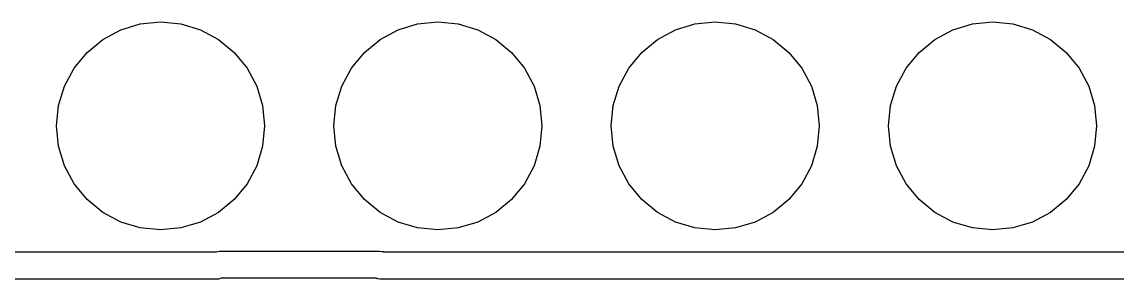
# Model space of a CAD drawing. Header units: millimetres. Extents: x 0 to 489, y -139 to 89.
# Drawn here: x 17.01 to 27.04, y 24.69 to 27.05 of the extents above; entities that cross this region are included whole.
import ezdxf

# ---------------------------------------------------------------- set-up
doc = ezdxf.new("R2010")
doc.units = ezdxf.units.MM
doc.header["$MEASUREMENT"] = 0
doc.layers.add('BLACK', color=7, linetype='CONTINUOUS')

msp = doc.modelspace()

# ---------------------------------------------------------------- linework, layer by layer
at = {"layer": 'BLACK', "linetype": 'Continuous'}
for p, q in [((17.91907, 26.97539), (18.09807, 27.02959)), ((17.91907, 26.97539), (18.09807, 27.02959)), ((17.91907, 26.97539), (18.09807, 27.02959)), ((17.91907, 26.97539), (18.09807, 27.02959)), ((18.09807, 27.02959), (18.28407, 27.04789)), ((18.09807, 27.02959), (18.28407, 27.04789)), ((18.09807, 27.02959), (18.28407, 27.04789)), ((18.09807, 27.02959), (18.28407, 27.04789)), ((18.28407, 27.04789), (18.47007, 27.02959)), ((18.28407, 27.04789), (18.47007, 27.02959)), ((18.28407, 27.04789), (18.47007, 27.02959)), ((18.28407, 27.04789), (18.47007, 27.02959)), ((18.47007, 27.02959), (18.64907, 26.97539)), ((18.47007, 27.02959), (18.64907, 26.97539)), ((18.47007, 27.02959), (18.64907, 26.97539)), ((18.47007, 27.02959), (18.64907, 26.97539)), ((20.45907, 26.97539), (20.63807, 27.02959)), ((20.45907, 26.97539), (20.63807, 27.02959)), ((20.45907, 26.97539), (20.63807, 27.02959)), ((20.45907, 26.97539), (20.63807, 27.02959)), ((20.63807, 27.02959), (20.82407, 27.04789)), ((20.63807, 27.02959), (20.82407, 27.04789)), ((20.63807, 27.02959), (20.82407, 27.04789)), ((20.63807, 27.02959), (20.82407, 27.04789)), ((20.82407, 27.04789), (21.01007, 27.02959)), ((20.82407, 27.04789), (21.01007, 27.02959)), ((20.82407, 27.04789), (21.01007, 27.02959)), ((20.82407, 27.04789), (21.01007, 27.02959)), ((21.01007, 27.02959), (21.18907, 26.97539)), ((21.01007, 27.02959), (21.18907, 26.97539)), ((21.01007, 27.02959), (21.18907, 26.97539)), ((21.01007, 27.02959), (21.18907, 26.97539)), ((22.99907, 26.97539), (23.17807, 27.02959)), ((22.99907, 26.97539), (23.17807, 27.02959)), ((22.99907, 26.97539), (23.17807, 27.02959)), ((22.99907, 26.97539), (23.17807, 27.02959)), ((23.17807, 27.02959), (23.36407, 27.04789)), ((23.17807, 27.02959), (23.36407, 27.04789)), ((23.17807, 27.02959), (23.36407, 27.04789)), ((23.17807, 27.02959), (23.36407, 27.04789)), ((23.36407, 27.04789), (23.55007, 27.02959)), ((23.36407, 27.04789), (23.55007, 27.02959)), ((23.36407, 27.04789), (23.55007, 27.02959)), ((23.36407, 27.04789), (23.55007, 27.02959)), ((23.55007, 27.02959), (23.72907, 26.97539)), ((23.55007, 27.02959), (23.72907, 26.97539)), ((23.55007, 27.02959), (23.72907, 26.97539)), ((23.55007, 27.02959), (23.72907, 26.97539)), ((25.53907, 26.97539), (25.71807, 27.02959)), ((25.53907, 26.97539), (25.71807, 27.02959)), ((25.53907, 26.97539), (25.71807, 27.02959)), ((25.53907, 26.97539), (25.71807, 27.02959)), ((25.71807, 27.02959), (25.90407, 27.04789)), ((25.71807, 27.02959), (25.90407, 27.04789)), ((25.71807, 27.02959), (25.90407, 27.04789)), ((25.71807, 27.02959), (25.90407, 27.04789)), ((25.90407, 27.04789), (26.09007, 27.02959)), ((25.90407, 27.04789), (26.09007, 27.02959)), ((25.90407, 27.04789), (26.09007, 27.02959)), ((25.90407, 27.04789), (26.09007, 27.02959)), ((26.09007, 27.02959), (26.26907, 26.97539)), ((26.09007, 27.02959), (26.26907, 26.97539)), ((26.09007, 27.02959), (26.26907, 26.97539)), ((26.09007, 27.02959), (26.26907, 26.97539)), ((17.61007, 26.76889), (17.75507, 26.88739)), ((17.61007, 26.76889), (17.75507, 26.88739)), ((17.61007, 26.76889), (17.75507, 26.88739)), ((17.61007, 26.76889), (17.75507, 26.88739)), ((17.75507, 26.88739), (17.91907, 26.97539)), ((17.75507, 26.88739), (17.91907, 26.97539)), ((17.75507, 26.88739), (17.91907, 26.97539)), ((17.75507, 26.88739), (17.91907, 26.97539)), ((18.64907, 26.97539), (18.81307, 26.88739)), ((18.64907, 26.97539), (18.81307, 26.88739)), ((18.64907, 26.97539), (18.81307, 26.88739)), ((18.64907, 26.97539), (18.81307, 26.88739)), ((18.81307, 26.88739), (18.95807, 26.76889)), ((18.81307, 26.88739), (18.95807, 26.76889)), ((18.81307, 26.88739), (18.95807, 26.76889)), ((18.81307, 26.88739), (18.95807, 26.76889)), ((20.15007, 26.76889), (20.29507, 26.88739)), ((20.15007, 26.76889), (20.29507, 26.88739)), ((20.15007, 26.76889), (20.29507, 26.88739)), ((20.15007, 26.76889), (20.29507, 26.88739)), ((20.29507, 26.88739), (20.45907, 26.97539)), ((20.29507, 26.88739), (20.45907, 26.97539)), ((20.29507, 26.88739), (20.45907, 26.97539)), ((20.29507, 26.88739), (20.45907, 26.97539)), ((21.18907, 26.97539), (21.35307, 26.88739)), ((21.18907, 26.97539), (21.35307, 26.88739)), ((21.18907, 26.97539), (21.35307, 26.88739)), ((21.18907, 26.97539), (21.35307, 26.88739)), ((21.35307, 26.88739), (21.49807, 26.76889)), ((21.35307, 26.88739), (21.49807, 26.76889)), ((21.35307, 26.88739), (21.49807, 26.76889)), ((21.35307, 26.88739), (21.49807, 26.76889)), ((22.69007, 26.76889), (22.83507, 26.88739)), ((22.69007, 26.76889), (22.83507, 26.88739)), ((22.69007, 26.76889), (22.83507, 26.88739)), ((22.69007, 26.76889), (22.83507, 26.88739)), ((22.83507, 26.88739), (22.99907, 26.97539)), ((22.83507, 26.88739), (22.99907, 26.97539)), ((22.83507, 26.88739), (22.99907, 26.97539)), ((22.83507, 26.88739), (22.99907, 26.97539)), ((23.72907, 26.97539), (23.89307, 26.88739)), ((23.72907, 26.97539), (23.89307, 26.88739)), ((23.72907, 26.97539), (23.89307, 26.88739)), ((23.72907, 26.97539), (23.89307, 26.88739)), ((23.89307, 26.88739), (24.03807, 26.76889)), ((23.89307, 26.88739), (24.03807, 26.76889)), ((23.89307, 26.88739), (24.03807, 26.76889)), ((23.89307, 26.88739), (24.03807, 26.76889)), ((25.23007, 26.76889), (25.37507, 26.88739)), ((25.23007, 26.76889), (25.37507, 26.88739)), ((25.23007, 26.76889), (25.37507, 26.88739)), ((25.23007, 26.76889), (25.37507, 26.88739)), ((25.37507, 26.88739), (25.53907, 26.97539)), ((25.37507, 26.88739), (25.53907, 26.97539)), ((25.37507, 26.88739), (25.53907, 26.97539)), ((25.37507, 26.88739), (25.53907, 26.97539)), ((26.26907, 26.97539), (26.43307, 26.88739)), ((26.26907, 26.97539), (26.43307, 26.88739)), ((26.26907, 26.97539), (26.43307, 26.88739)), ((26.26907, 26.97539), (26.43307, 26.88739)), ((26.43307, 26.88739), (26.57807, 26.76889)), ((26.43307, 26.88739), (26.57807, 26.76889)), ((26.43307, 26.88739), (26.57807, 26.76889)), ((26.43307, 26.88739), (26.57807, 26.76889)), ((17.49207, 26.62459), (17.61007, 26.76889)), ((17.49207, 26.62459), (17.61007, 26.76889)), ((17.49207, 26.62459), (17.61007, 26.76889)), ((17.49207, 26.62459), (17.61007, 26.76889)), ((18.95807, 26.76889), (19.07607, 26.62459)), ((18.95807, 26.76889), (19.07607, 26.62459)), ((18.95807, 26.76889), (19.07607, 26.62459)), ((18.95807, 26.76889), (19.07607, 26.62459)), ((20.03207, 26.62459), (20.15007, 26.76889)), ((20.03207, 26.62459), (20.15007, 26.76889)), ((20.03207, 26.62459), (20.15007, 26.76889)), ((20.03207, 26.62459), (20.15007, 26.76889)), ((21.49807, 26.76889), (21.61607, 26.62459)), ((21.49807, 26.76889), (21.61607, 26.62459)), ((21.49807, 26.76889), (21.61607, 26.62459)), ((21.49807, 26.76889), (21.61607, 26.62459)), ((22.57207, 26.62459), (22.69007, 26.76889)), ((22.57207, 26.62459), (22.69007, 26.76889)), ((22.57207, 26.62459), (22.69007, 26.76889)), ((22.57207, 26.62459), (22.69007, 26.76889)), ((24.03807, 26.76889), (24.15607, 26.62459)), ((24.03807, 26.76889), (24.15607, 26.62459)), ((24.03807, 26.76889), (24.15607, 26.62459)), ((24.03807, 26.76889), (24.15607, 26.62459)), ((25.11207, 26.62459), (25.23007, 26.76889)), ((25.11207, 26.62459), (25.23007, 26.76889)), ((25.11207, 26.62459), (25.23007, 26.76889)), ((25.11207, 26.62459), (25.23007, 26.76889)), ((26.57807, 26.76889), (26.69607, 26.62459)), ((26.57807, 26.76889), (26.69607, 26.62459)), ((26.57807, 26.76889), (26.69607, 26.62459)), ((26.57807, 26.76889), (26.69607, 26.62459)), ((17.40407, 26.45989), (17.49207, 26.62459)), ((17.40407, 26.45989), (17.49207, 26.62459)), ((17.40407, 26.45989), (17.49207, 26.62459)), ((17.40407, 26.45989), (17.49207, 26.62459)), ((19.07607, 26.62459), (19.16407, 26.45989)), ((19.07607, 26.62459), (19.16407, 26.45989)), ((19.07607, 26.62459), (19.16407, 26.45989)), ((19.07607, 26.62459), (19.16407, 26.45989)), ((19.94407, 26.45989), (20.03207, 26.62459)), ((19.94407, 26.45989), (20.03207, 26.62459)), ((19.94407, 26.45989), (20.03207, 26.62459)), ((19.94407, 26.45989), (20.03207, 26.62459)), ((21.61607, 26.62459), (21.70407, 26.45989)), ((21.61607, 26.62459), (21.70407, 26.45989)), ((21.61607, 26.62459), (21.70407, 26.45989)), ((21.61607, 26.62459), (21.70407, 26.45989)), ((22.48407, 26.45989), (22.57207, 26.62459)), ((22.48407, 26.45989), (22.57207, 26.62459)), ((22.48407, 26.45989), (22.57207, 26.62459)), ((22.48407, 26.45989), (22.57207, 26.62459)), ((24.15607, 26.62459), (24.24407, 26.45989)), ((24.15607, 26.62459), (24.24407, 26.45989)), ((24.15607, 26.62459), (24.24407, 26.45989)), ((24.15607, 26.62459), (24.24407, 26.45989)), ((25.02407, 26.45989), (25.11207, 26.62459)), ((25.02407, 26.45989), (25.11207, 26.62459)), ((25.02407, 26.45989), (25.11207, 26.62459)), ((25.02407, 26.45989), (25.11207, 26.62459)), ((26.69607, 26.62459), (26.78407, 26.45989)), ((26.69607, 26.62459), (26.78407, 26.45989)), ((26.69607, 26.62459), (26.78407, 26.45989)), ((26.69607, 26.62459), (26.78407, 26.45989)), ((17.35007, 26.28119), (17.40407, 26.45989)), ((17.35007, 26.28119), (17.40407, 26.45989)), ((17.35007, 26.28119), (17.40407, 26.45989)), ((17.35007, 26.28119), (17.40407, 26.45989)), ((19.16407, 26.45989), (19.21807, 26.28119)), ((19.16407, 26.45989), (19.21807, 26.28119)), ((19.16407, 26.45989), (19.21807, 26.28119)), ((19.16407, 26.45989), (19.21807, 26.28119)), ((19.89007, 26.28119), (19.94407, 26.45989)), ((19.89007, 26.28119), (19.94407, 26.45989)), ((19.89007, 26.28119), (19.94407, 26.45989)), ((19.89007, 26.28119), (19.94407, 26.45989)), ((21.70407, 26.45989), (21.75807, 26.28119)), ((21.70407, 26.45989), (21.75807, 26.28119)), ((21.70407, 26.45989), (21.75807, 26.28119)), ((21.70407, 26.45989), (21.75807, 26.28119)), ((22.43007, 26.28119), (22.48407, 26.45989)), ((22.43007, 26.28119), (22.48407, 26.45989)), ((22.43007, 26.28119), (22.48407, 26.45989)), ((22.43007, 26.28119), (22.48407, 26.45989)), ((24.24407, 26.45989), (24.29807, 26.28119)), ((24.24407, 26.45989), (24.29807, 26.28119)), ((24.24407, 26.45989), (24.29807, 26.28119)), ((24.24407, 26.45989), (24.29807, 26.28119)), ((24.97007, 26.28119), (25.02407, 26.45989)), ((24.97007, 26.28119), (25.02407, 26.45989)), ((24.97007, 26.28119), (25.02407, 26.45989)), ((24.97007, 26.28119), (25.02407, 26.45989)), ((26.78407, 26.45989), (26.83807, 26.28119)), ((26.78407, 26.45989), (26.83807, 26.28119)), ((26.78407, 26.45989), (26.83807, 26.28119)), ((26.78407, 26.45989), (26.83807, 26.28119)), ((17.33107, 26.09539), (17.35007, 26.28119)), ((17.33107, 26.09539), (17.35007, 26.28119)), ((17.33107, 26.09539), (17.35007, 26.28119)), ((17.33107, 26.09539), (17.35007, 26.28119)), ((19.21807, 26.28119), (19.23607, 26.09539)), ((19.21807, 26.28119), (19.23607, 26.09539)), ((19.21807, 26.28119), (19.23607, 26.09539)), ((19.21807, 26.28119), (19.23607, 26.09539)), ((19.87107, 26.09539), (19.89007, 26.28119)), ((19.87107, 26.09539), (19.89007, 26.28119)), ((19.87107, 26.09539), (19.89007, 26.28119)), ((19.87107, 26.09539), (19.89007, 26.28119)), ((21.75807, 26.28119), (21.77607, 26.09539)), ((21.75807, 26.28119), (21.77607, 26.09539)), ((21.75807, 26.28119), (21.77607, 26.09539)), ((21.75807, 26.28119), (21.77607, 26.09539)), ((22.41107, 26.09539), (22.43007, 26.28119)), ((22.41107, 26.09539), (22.43007, 26.28119)), ((22.41107, 26.09539), (22.43007, 26.28119)), ((22.41107, 26.09539), (22.43007, 26.28119)), ((24.29807, 26.28119), (24.31607, 26.09539)), ((24.29807, 26.28119), (24.31607, 26.09539)), ((24.29807, 26.28119), (24.31607, 26.09539)), ((24.29807, 26.28119), (24.31607, 26.09539)), ((24.95107, 26.09539), (24.97007, 26.28119)), ((24.95107, 26.09539), (24.97007, 26.28119)), ((24.95107, 26.09539), (24.97007, 26.28119)), ((24.95107, 26.09539), (24.97007, 26.28119)), ((26.83807, 26.28119), (26.85607, 26.09539)), ((26.83807, 26.28119), (26.85607, 26.09539)), ((26.83807, 26.28119), (26.85607, 26.09539)), ((26.83807, 26.28119), (26.85607, 26.09539)), ((17.35007, 25.90959), (17.33107, 26.09539)), ((17.35007, 25.90959), (17.33107, 26.09539)), ((17.35007, 25.90959), (17.33107, 26.09539)), ((17.35007, 25.90959), (17.33107, 26.09539)), ((19.23607, 26.09539), (19.21807, 25.90959)), ((19.23607, 26.09539), (19.21807, 25.90959)), ((19.23607, 26.09539), (19.21807, 25.90959)), ((19.23607, 26.09539), (19.21807, 25.90959)), ((19.89007, 25.90959), (19.87107, 26.09539)), ((19.89007, 25.90959), (19.87107, 26.09539)), ((19.89007, 25.90959), (19.87107, 26.09539)), ((19.89007, 25.90959), (19.87107, 26.09539)), ((21.77607, 26.09539), (21.75807, 25.90959)), ((21.77607, 26.09539), (21.75807, 25.90959)), ((21.77607, 26.09539), (21.75807, 25.90959)), ((21.77607, 26.09539), (21.75807, 25.90959)), ((22.43007, 25.90959), (22.41107, 26.09539)), ((22.43007, 25.90959), (22.41107, 26.09539)), ((22.43007, 25.90959), (22.41107, 26.09539)), ((22.43007, 25.90959), (22.41107, 26.09539)), ((24.31607, 26.09539), (24.29807, 25.90959)), ((24.31607, 26.09539), (24.29807, 25.90959)), ((24.31607, 26.09539), (24.29807, 25.90959)), ((24.31607, 26.09539), (24.29807, 25.90959)), ((24.97007, 25.90959), (24.95107, 26.09539)), ((24.97007, 25.90959), (24.95107, 26.09539)), ((24.97007, 25.90959), (24.95107, 26.09539)), ((24.97007, 25.90959), (24.95107, 26.09539)), ((26.85607, 26.09539), (26.83807, 25.90959)), ((26.85607, 26.09539), (26.83807, 25.90959)), ((26.85607, 26.09539), (26.83807, 25.90959)), ((26.85607, 26.09539), (26.83807, 25.90959)), ((17.40407, 25.73089), (17.35007, 25.90959)), ((17.40407, 25.73089), (17.35007, 25.90959)), ((17.40407, 25.73089), (17.35007, 25.90959)), ((17.40407, 25.73089), (17.35007, 25.90959)), ((19.21807, 25.90959), (19.16407, 25.73089)), ((19.21807, 25.90959), (19.16407, 25.73089)), ((19.21807, 25.90959), (19.16407, 25.73089)), ((19.21807, 25.90959), (19.16407, 25.73089)), ((19.94407, 25.73089), (19.89007, 25.90959)), ((19.94407, 25.73089), (19.89007, 25.90959)), ((19.94407, 25.73089), (19.89007, 25.90959)), ((19.94407, 25.73089), (19.89007, 25.90959)), ((21.75807, 25.90959), (21.70407, 25.73089)), ((21.75807, 25.90959), (21.70407, 25.73089)), ((21.75807, 25.90959), (21.70407, 25.73089)), ((21.75807, 25.90959), (21.70407, 25.73089)), ((22.48407, 25.73089), (22.43007, 25.90959)), ((22.48407, 25.73089), (22.43007, 25.90959)), ((22.48407, 25.73089), (22.43007, 25.90959)), ((22.48407, 25.73089), (22.43007, 25.90959)), ((24.29807, 25.90959), (24.24407, 25.73089)), ((24.29807, 25.90959), (24.24407, 25.73089)), ((24.29807, 25.90959), (24.24407, 25.73089)), ((24.29807, 25.90959), (24.24407, 25.73089)), ((25.02407, 25.73089), (24.97007, 25.90959)), ((25.02407, 25.73089), (24.97007, 25.90959)), ((25.02407, 25.73089), (24.97007, 25.90959)), ((25.02407, 25.73089), (24.97007, 25.90959)), ((26.83807, 25.90959), (26.78407, 25.73089)), ((26.83807, 25.90959), (26.78407, 25.73089)), ((26.83807, 25.90959), (26.78407, 25.73089)), ((26.83807, 25.90959), (26.78407, 25.73089)), ((17.49207, 25.56619), (17.40407, 25.73089)), ((17.49207, 25.56619), (17.40407, 25.73089)), ((17.49207, 25.56619), (17.40407, 25.73089)), ((17.49207, 25.56619), (17.40407, 25.73089)), ((19.16407, 25.73089), (19.07607, 25.56619)), ((19.16407, 25.73089), (19.07607, 25.56619)), ((19.16407, 25.73089), (19.07607, 25.56619)), ((19.16407, 25.73089), (19.07607, 25.56619)), ((20.03207, 25.56619), (19.94407, 25.73089)), ((20.03207, 25.56619), (19.94407, 25.73089)), ((20.03207, 25.56619), (19.94407, 25.73089)), ((20.03207, 25.56619), (19.94407, 25.73089)), ((21.70407, 25.73089), (21.61607, 25.56619)), ((21.70407, 25.73089), (21.61607, 25.56619)), ((21.70407, 25.73089), (21.61607, 25.56619)), ((21.70407, 25.73089), (21.61607, 25.56619)), ((22.57207, 25.56619), (22.48407, 25.73089)), ((22.57207, 25.56619), (22.48407, 25.73089)), ((22.57207, 25.56619), (22.48407, 25.73089)), ((22.57207, 25.56619), (22.48407, 25.73089)), ((24.24407, 25.73089), (24.15607, 25.56619)), ((24.24407, 25.73089), (24.15607, 25.56619)), ((24.24407, 25.73089), (24.15607, 25.56619)), ((24.24407, 25.73089), (24.15607, 25.56619)), ((25.11207, 25.56619), (25.02407, 25.73089)), ((25.11207, 25.56619), (25.02407, 25.73089)), ((25.11207, 25.56619), (25.02407, 25.73089)), ((25.11207, 25.56619), (25.02407, 25.73089)), ((26.78407, 25.73089), (26.69607, 25.56619)), ((26.78407, 25.73089), (26.69607, 25.56619)), ((26.78407, 25.73089), (26.69607, 25.56619)), ((26.78407, 25.73089), (26.69607, 25.56619)), ((17.61007, 25.42189), (17.49207, 25.56619)), ((17.61007, 25.42189), (17.49207, 25.56619)), ((17.61007, 25.42189), (17.49207, 25.56619)), ((17.61007, 25.42189), (17.49207, 25.56619)), ((19.07607, 25.56619), (18.95807, 25.42189)), ((19.07607, 25.56619), (18.95807, 25.42189)), ((19.07607, 25.56619), (18.95807, 25.42189)), ((19.07607, 25.56619), (18.95807, 25.42189)), ((20.15007, 25.42189), (20.03207, 25.56619)), ((20.15007, 25.42189), (20.03207, 25.56619)), ((20.15007, 25.42189), (20.03207, 25.56619)), ((20.15007, 25.42189), (20.03207, 25.56619)), ((21.61607, 25.56619), (21.49807, 25.42189)), ((21.61607, 25.56619), (21.49807, 25.42189)), ((21.61607, 25.56619), (21.49807, 25.42189)), ((21.61607, 25.56619), (21.49807, 25.42189)), ((22.69007, 25.42189), (22.57207, 25.56619)), ((22.69007, 25.42189), (22.57207, 25.56619)), ((22.69007, 25.42189), (22.57207, 25.56619)), ((22.69007, 25.42189), (22.57207, 25.56619)), ((24.15607, 25.56619), (24.03807, 25.42189)), ((24.15607, 25.56619), (24.03807, 25.42189)), ((24.15607, 25.56619), (24.03807, 25.42189)), ((24.15607, 25.56619), (24.03807, 25.42189)), ((25.23007, 25.42189), (25.11207, 25.56619)), ((25.23007, 25.42189), (25.11207, 25.56619)), ((25.23007, 25.42189), (25.11207, 25.56619)), ((25.23007, 25.42189), (25.11207, 25.56619)), ((26.69607, 25.56619), (26.57807, 25.42189)), ((26.69607, 25.56619), (26.57807, 25.42189)), ((26.69607, 25.56619), (26.57807, 25.42189)), ((26.69607, 25.56619), (26.57807, 25.42189)), ((17.75507, 25.30339), (17.61007, 25.42189)), ((17.75507, 25.30339), (17.61007, 25.42189)), ((17.75507, 25.30339), (17.61007, 25.42189)), ((17.75507, 25.30339), (17.61007, 25.42189)), ((18.95807, 25.42189), (18.81307, 25.30339)), ((18.95807, 25.42189), (18.81307, 25.30339)), ((18.95807, 25.42189), (18.81307, 25.30339)), ((18.95807, 25.42189), (18.81307, 25.30339)), ((20.29507, 25.30339), (20.15007, 25.42189)), ((20.29507, 25.30339), (20.15007, 25.42189)), ((20.29507, 25.30339), (20.15007, 25.42189)), ((20.29507, 25.30339), (20.15007, 25.42189)), ((21.49807, 25.42189), (21.35307, 25.30339)), ((21.49807, 25.42189), (21.35307, 25.30339)), ((21.49807, 25.42189), (21.35307, 25.30339)), ((21.49807, 25.42189), (21.35307, 25.30339)), ((22.83507, 25.30339), (22.69007, 25.42189)), ((22.83507, 25.30339), (22.69007, 25.42189)), ((22.83507, 25.30339), (22.69007, 25.42189)), ((22.83507, 25.30339), (22.69007, 25.42189)), ((24.03807, 25.42189), (23.89307, 25.30339)), ((24.03807, 25.42189), (23.89307, 25.30339)), ((24.03807, 25.42189), (23.89307, 25.30339)), ((24.03807, 25.42189), (23.89307, 25.30339)), ((25.37507, 25.30339), (25.23007, 25.42189)), ((25.37507, 25.30339), (25.23007, 25.42189)), ((25.37507, 25.30339), (25.23007, 25.42189)), ((25.37507, 25.30339), (25.23007, 25.42189)), ((26.57807, 25.42189), (26.43307, 25.30339)), ((26.57807, 25.42189), (26.43307, 25.30339)), ((26.57807, 25.42189), (26.43307, 25.30339)), ((26.57807, 25.42189), (26.43307, 25.30339)), ((17.91907, 25.21539), (17.75507, 25.30339)), ((17.91907, 25.21539), (17.75507, 25.30339)), ((17.91907, 25.21539), (17.75507, 25.30339)), ((17.91907, 25.21539), (17.75507, 25.30339)), ((18.81307, 25.30339), (18.64907, 25.21539)), ((18.81307, 25.30339), (18.64907, 25.21539)), ((18.81307, 25.30339), (18.64907, 25.21539)), ((18.81307, 25.30339), (18.64907, 25.21539)), ((20.45907, 25.21539), (20.29507, 25.30339)), ((20.45907, 25.21539), (20.29507, 25.30339)), ((20.45907, 25.21539), (20.29507, 25.30339)), ((20.45907, 25.21539), (20.29507, 25.30339)), ((21.35307, 25.30339), (21.18907, 25.21539)), ((21.35307, 25.30339), (21.18907, 25.21539)), ((21.35307, 25.30339), (21.18907, 25.21539)), ((21.35307, 25.30339), (21.18907, 25.21539)), ((22.99907, 25.21539), (22.83507, 25.30339)), ((22.99907, 25.21539), (22.83507, 25.30339)), ((22.99907, 25.21539), (22.83507, 25.30339)), ((22.99907, 25.21539), (22.83507, 25.30339)), ((23.89307, 25.30339), (23.72907, 25.21539)), ((23.89307, 25.30339), (23.72907, 25.21539)), ((23.89307, 25.30339), (23.72907, 25.21539)), ((23.89307, 25.30339), (23.72907, 25.21539)), ((25.53907, 25.21539), (25.37507, 25.30339)), ((25.53907, 25.21539), (25.37507, 25.30339)), ((25.53907, 25.21539), (25.37507, 25.30339)), ((25.53907, 25.21539), (25.37507, 25.30339)), ((26.43307, 25.30339), (26.26907, 25.21539)), ((26.43307, 25.30339), (26.26907, 25.21539)), ((26.43307, 25.30339), (26.26907, 25.21539)), ((26.43307, 25.30339), (26.26907, 25.21539)), ((18.09807, 25.16119), (17.91907, 25.21539)), ((18.09807, 25.16119), (17.91907, 25.21539)), ((18.09807, 25.16119), (17.91907, 25.21539)), ((18.09807, 25.16119), (17.91907, 25.21539)), ((18.64907, 25.21539), (18.47007, 25.16119)), ((18.64907, 25.21539), (18.47007, 25.16119)), ((18.64907, 25.21539), (18.47007, 25.16119)), ((18.64907, 25.21539), (18.47007, 25.16119)), ((20.63807, 25.16119), (20.45907, 25.21539)), ((20.63807, 25.16119), (20.45907, 25.21539)), ((20.63807, 25.16119), (20.45907, 25.21539)), ((20.63807, 25.16119), (20.45907, 25.21539)), ((21.18907, 25.21539), (21.01007, 25.16119)), ((21.18907, 25.21539), (21.01007, 25.16119)), ((21.18907, 25.21539), (21.01007, 25.16119)), ((21.18907, 25.21539), (21.01007, 25.16119)), ((23.17807, 25.16119), (22.99907, 25.21539)), ((23.17807, 25.16119), (22.99907, 25.21539)), ((23.17807, 25.16119), (22.99907, 25.21539)), ((23.17807, 25.16119), (22.99907, 25.21539)), ((23.72907, 25.21539), (23.55007, 25.16119)), ((23.72907, 25.21539), (23.55007, 25.16119)), ((23.72907, 25.21539), (23.55007, 25.16119)), ((23.72907, 25.21539), (23.55007, 25.16119)), ((25.71807, 25.16119), (25.53907, 25.21539)), ((25.71807, 25.16119), (25.53907, 25.21539)), ((25.71807, 25.16119), (25.53907, 25.21539)), ((25.71807, 25.16119), (25.53907, 25.21539)), ((26.26907, 25.21539), (26.09007, 25.16119)), ((26.26907, 25.21539), (26.09007, 25.16119)), ((26.26907, 25.21539), (26.09007, 25.16119)), ((26.26907, 25.21539), (26.09007, 25.16119)), ((18.28407, 25.14289), (18.09807, 25.16119)), ((18.28407, 25.14289), (18.09807, 25.16119)), ((18.28407, 25.14289), (18.09807, 25.16119)), ((18.28407, 25.14289), (18.09807, 25.16119)), ((18.47007, 25.16119), (18.28407, 25.14289)), ((18.47007, 25.16119), (18.28407, 25.14289)), ((18.47007, 25.16119), (18.28407, 25.14289)), ((18.47007, 25.16119), (18.28407, 25.14289)), ((20.82407, 25.14289), (20.63807, 25.16119)), ((20.82407, 25.14289), (20.63807, 25.16119)), ((20.82407, 25.14289), (20.63807, 25.16119)), ((20.82407, 25.14289), (20.63807, 25.16119)), ((21.01007, 25.16119), (20.82407, 25.14289)), ((21.01007, 25.16119), (20.82407, 25.14289)), ((21.01007, 25.16119), (20.82407, 25.14289)), ((21.01007, 25.16119), (20.82407, 25.14289)), ((23.36407, 25.14289), (23.17807, 25.16119)), ((23.36407, 25.14289), (23.17807, 25.16119)), ((23.36407, 25.14289), (23.17807, 25.16119)), ((23.36407, 25.14289), (23.17807, 25.16119)), ((23.55007, 25.16119), (23.36407, 25.14289)), ((23.55007, 25.16119), (23.36407, 25.14289)), ((23.55007, 25.16119), (23.36407, 25.14289)), ((23.55007, 25.16119), (23.36407, 25.14289)), ((25.90407, 25.14289), (25.71807, 25.16119)), ((25.90407, 25.14289), (25.71807, 25.16119)), ((25.90407, 25.14289), (25.71807, 25.16119)), ((25.90407, 25.14289), (25.71807, 25.16119)), ((26.09007, 25.16119), (25.90407, 25.14289)), ((26.09007, 25.16119), (25.90407, 25.14289)), ((26.09007, 25.16119), (25.90407, 25.14289)), ((26.09007, 25.16119), (25.90407, 25.14289)), ((12.72707, 24.94339), (18.79607, 24.94339)), ((18.79607, 24.94339), (18.82007, 24.95039)), ((18.82007, 24.95039), (20.28807, 24.95039)), ((20.28807, 24.95039), (20.31007, 24.94719)), ((20.31007, 24.94719), (20.31507, 24.94749)), ((20.31507, 24.94749), (20.31707, 24.94619)), ((20.31707, 24.94619), (20.32307, 24.94529)), ((20.32307, 24.94529), (20.32607, 24.94339)), ((20.32607, 24.94339), (29.68207, 24.94339)), ((18.81307, 24.69339), (12.67507, 24.69339)), ((18.83707, 24.70039), (18.81307, 24.69339)), ((20.25707, 24.70039), (18.83707, 24.70039)), ((20.26007, 24.69849), (20.25707, 24.70039)), ((20.26607, 24.69759), (20.26007, 24.69849)), ((20.26807, 24.69619), (20.26607, 24.69759)), ((20.27307, 24.69659), (20.26807, 24.69619)), ((20.29507, 24.69339), (20.27307, 24.69659)), ((29.66907, 24.69339), (20.29507, 24.69339))]:
    msp.add_line(p, q, dxfattribs=at)

doc.saveas('drawing.dxf')
